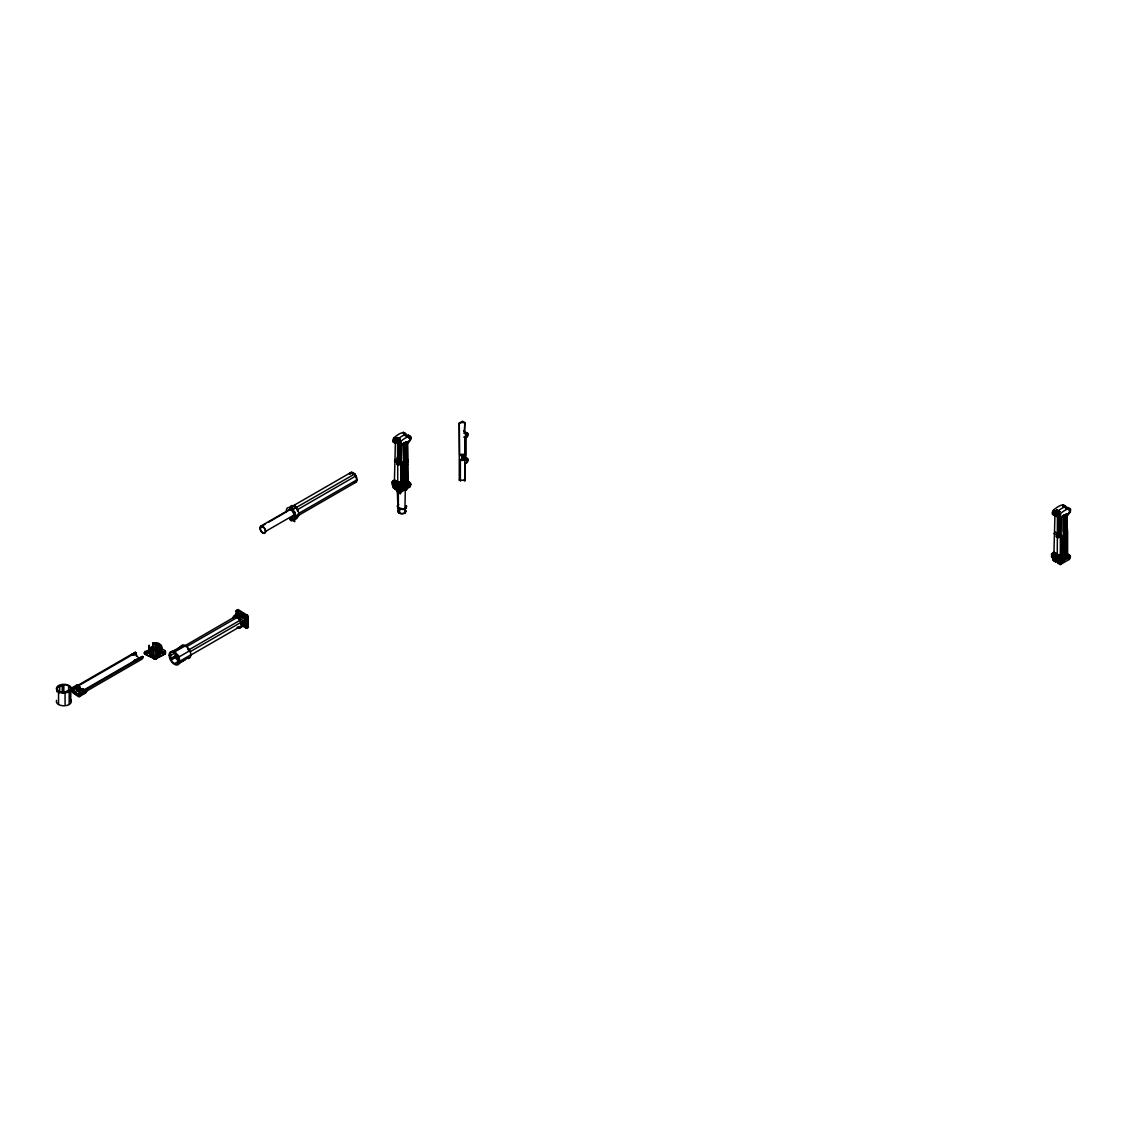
<?xml version="1.0" encoding="UTF-8"?>
<svg xmlns="http://www.w3.org/2000/svg" width="1127" height="1127" viewBox="0 0 1127 1127"><rect width="100%" height="100%" fill="white"/><g stroke="black" fill="none" stroke-linecap="round" stroke-linejoin="round"><path stroke-width="1.5" d="M393.154 483.539L393.112 486.949A3.015 1.733 -60 0 0 394.253 488.414L400.832 492.217L409.693 487.103A3.015 1.733 -60 0 0 410.834 484.328A3.015 1.733 -60 0 0 409.693 482.863L407.861 481.807L406.734 482.469A3.761 2.169 -60 0 0 406.002 485.004L404.537 484.159L404.537 486.272A3.62 2.085 0 0 1 405.114 488.794A3.62 2.085 0 0 1 401.029 489.78M1052.688 555.865L1052.66 559.274A3.015 1.733 -60 0 0 1053.787 560.739L1055.689 561.838L1057.563 560.753M1057.38 558.569L1059.281 559.668L1059.239 563.077A3.015 1.733 -60 0 0 1060.38 564.542L1069.241 559.429L1067.41 558.372L1065.536 559.443L1062.606 557.752M402.339 488.597L402.198 485.427M401.606 487.963C400.677 486.906 404.79 484.878 406.424 483.356L406.368 442.517M1061.38 560.781L1061.24 557.696L1059.676 557.33L1061.648 560.781L1061.775 557.696L1064.663 557.499L1065.959 555.681L1065.297 514.504L1064.437 515.278L1064.437 531.761L1065.649 533.451L1065.536 556.738M403.776 485.934L406.002 487.118L405.988 465.183M395.38 489.062L395.295 486.653L397.606 485.173M397.944 490.541L398.056 487.822M188.772 657.435L177.812 664A6.734 3.888 60 0 1 171.079 660.112L170.416 652.603L181.391 646.391A6.734 3.888 60 0 1 182.377 646.095M402.395 485.483L402.339 488.174L404.537 486.272M1059.422 557.935L1057.774 556.766L1056.901 557.414M406.241 448.321L406.734 441.728L407.72 442.855L407.72 460.76M1065.55 523.956L1066.269 514.053L1067.255 515.18L1067.255 533.085M401.451 488.174C403.212 491.217 402.677 479.665 402.1 488.456M1062.55 557.118L1061.254 560.964L1062.296 557.471M402.578 485.568L402.424 488.526M1062.127 557.893L1061.648 560.992M151.398 652.66C148.595 648.504 151.948 655.999 150.652 650.927M159.696 647.87C158.935 643.799 157.329 649.18 159.78 647.616M159.386 646.644C161.936 647.462 158.977 647.476 158.174 646.771M401.973 485.258C396.619 485.385 401.297 488.033 400.226 486.892M400.043 487.47L400.761 486.85C399.071 486.512 400.987 484.582 404.199 485.582L404.044 442.488M1063.592 506.671L1063.254 505.924M1060.042 558.386L1058.802 559.696L1059.958 558.02L1057.38 556.893M1065.424 507.728C1065.311 505.812 1062.888 509.15 1064.761 505.784L1062.888 504.755A21.934 12.665 -60 0 0 1053.506 510.165A3.015 1.733 -60 0 0 1052.379 512.94L1052.379 514.208L1054.942 515.687L1057.83 514.645L1057.365 513.588M1060.31 559.274L1060.197 559.64M410.129 439.051C407.65 438.192 412.581 436.304 409.974 440.432L407.72 443.277L409.974 440.432L400.155 446.109L397.592 444.63L397.592 443.362A3.015 1.733 -60 0 1 398.733 440.587L400.254 439.234L397.324 437.544L395.802 438.896A3.015 1.733 -60 0 0 394.661 441.671L394.661 442.939M1058.746 514.123L1058.338 510.714A21.934 12.665 -60 0 1 1064.677 507.051L1063.226 506.192L1069.509 508.531A3.015 1.733 -60 0 1 1070.65 509.996A3.015 1.733 -60 0 1 1069.509 512.771L1067.255 515.602L1069.509 512.771C1072.059 508.7 1067.199 510.517 1069.664 511.376M1061.648 560.781L1062.24 557.541L1064.663 557.499L1064.663 531.634L1063.733 531.226M84.314 690.541A4.452 2.564 60 0 0 84.426 689.668L82.553 688.597C80.735 691.527 79.087 686.864 76.594 685.991L75.678 686.526C86.187 691.71 72.706 693.161 78.397 688.47M82.553 688.597L81.214 690.02L80.186 689.569M84.37 691.654L84.497 690.555L81.82 689.02M236.078 616.004L236.135 610.651L237.121 610.087L246.08 615.201L247.475 617.61L247.292 628.246L241.784 625.865L238.248 627.852L237.05 627.345M236.74 611.426C242.474 614.708 231.641 610.848 239.093 611.51M245.348 616.384L247.517 617.187L246.813 615.356L246.714 617.596L245.447 616.863L246.996 615.441M244.446 624.288C245.052 615.567 241.671 628.162 246.235 623.245C248.349 615.257 236.078 609.059 233.176 617.934M245.376 626.119L246.08 627.598L247.517 627.119L246.996 625.372L245.376 626.119L246.813 625.302M236.078 611.045L238.036 609.552L247.982 615.722L248.334 627.415L247.362 627.978L244.122 626.175M289.653 517.744L290.033 519.533A1.86 1.071 60 0 0 291.907 520.604L292.287 519.265L293.274 519.35A6.523 3.761 60 0 0 295.147 513.574A6.523 3.761 60 0 0 289.385 507.502A6.523 3.761 60 0 0 286.512 512.221M289.808 507.559A6.523 3.761 60 0 1 296.57 508.235A6.523 3.761 60 0 1 297.528 517.166L293.753 518.42L293.358 519.758A1.86 1.071 60 0 1 292.09 519.42M288.103 510.869L288.878 509.784C292.217 508.516 295.189 513.475 293.837 516.321M402.719 485.667L402.424 488.315L402.973 484.948M1061.958 560.344L1062.409 556.823M402.226 488.639L402.86 485.089M1062.409 557.414L1061.873 560.922M398.676 465.141L397.211 464.282L398.62 459.309L397.465 458.647L399.522 457.463L400.677 458.125M399.874 462.126L398.676 463.972L397.211 463.127M402.973 484.638L402.466 488.09L403.001 484.793M1062.507 556.963L1061.873 560.711M406.016 484.385L406.326 483.103C409.073 479.989 410.101 484.976 407.171 481.074L408.636 481.905M1062.028 557.64L1062.606 557.33C1060.31 560.189 1064.311 561.471 1060.507 560.866M394.253 488.414L394.478 486.977M401.705 487.808C404.776 488.357 399.86 489.78 400.832 492.217A3.015 1.733 -60 0 1 399.705 490.752L397.803 489.653L397.437 487.752M1053.787 560.739L1054.013 559.302M1060.606 563.106C1058.112 562.218 1063.071 560.457 1060.38 564.542L1058.478 563.444A3.015 1.733 -60 0 1 1057.337 561.979L1056.971 560.077M401.973 445.052L401.015 483.652L394.436 479.848L392.013 482.088L392.013 484.624L394.647 486.146C397.197 483.553 393.971 481.807 394.901 484.695M1061.507 517.392L1060.563 555.977L1053.97 552.174L1051.561 554.414L1051.561 556.949L1054.196 558.471C1056.703 555.907 1053.463 554.174 1054.435 557.034M85.835 690.71A5.48 3.17 60 0 0 85.962 689.625L86.765 690.09A6.621 3.832 60 0 1 85.398 693.119L78.904 696.866L72.846 692.711A6.621 3.832 60 0 1 71.48 688.104L77.397 684.681L78.2 685.146L132.098 654.026L132.972 654.533L135.226 652.223L135.958 652.646A4.452 2.564 60 0 0 139.114 658.098L142.988 656.703A5.48 3.17 60 0 1 141.847 659.21L84.821 692.133A5.48 3.17 60 0 0 85.441 691.569M79.313 687.949L80.003 687.118L78.129 686.033L132.831 654.449L133.704 654.956L135.958 652.646M135.705 659.732C136.874 659.619 136.494 660.929 135.846 660.816M401.705 488.963C398.366 490.766 408.988 488.414 403.522 486.202M1061 561.232C1059.07 563.768 1068.776 559.513 1062.31 558.344M85.962 689.625L142.988 656.703M146.045 653.702C149.708 651.138 143.692 650.871 146.566 652.716M149.525 654.012L148.651 652.124L149.116 645.362L149.525 654.012C161.499 664.212 167.74 638.981 152.694 643.221C154.977 653.773 130.817 650.138 154.667 658.196C159.611 657.379 172.487 651.645 160.865 648.842M148.651 652.124L149.525 650.237M156.174 657.252C153.765 657.126 153.934 659.605 156.174 658.309C157.625 655.449 152.131 656.886 155.174 657.689M156.174 658.309L155.174 657.548M161.696 646.673L161.147 653.547M162.781 651.97C166.092 654.435 163.161 648.913 162.781 653.336M164.049 651.547C164.387 656.421 165.472 651.096 162.781 653.026M407.016 462L406.269 460.45M398.676 504.445L397.31 506.347L397.972 507.812L397.31 491.133M397.831 507.192L397.93 504.995M405.819 465.423L405.819 484.638L404.213 484.695L406.269 482.68M406.636 506.347L405.974 507.812L406.467 505.643M1065.649 555.681L1063.578 557.752M292.076 510.404L292.428 508.953L290.583 509.545L291.541 508.446L289.484 509.587M403.043 509.503L406.002 507.685L403.043 509.503L399.155 508.46L399.522 511.207L398.31 507.967L398.676 512.827M135.268 660.577L134.24 660.577L135.198 661.31M405.819 435.656L405.185 434.754A21.934 12.665 -60 0 0 398.803 438.375M395.549 487.315L395.676 488.259M397.239 485.328L397.239 486.174M1057.675 514.954L1057.675 515.8M1053.196 558.541L1053.196 559.386M1068.072 556.09L1066.734 557.062L1067.959 555.442M404.551 435.543L405.213 433.458L403.353 432.416A21.934 12.665 -60 0 0 393.971 437.839A3.015 1.733 -60 0 0 392.83 440.615L392.83 441.883L395.394 443.362L397.211 442.305M1061.775 560.133C1063.212 557.795 1064.55 562.458 1061.507 561.697M398.423 488.287L398.423 490.048M79.425 695.26L80.327 694.641M77.143 690.823L78.989 689.71M77.453 691.147L79.299 690.034M79.876 689.245L80.637 688.766L80.045 687.526M80.806 690.259L80.905 689.541L83.581 691.09L84.497 690.555M235.698 616.004L238.515 613.652M245.996 623.752L240.319 627.669L238.248 627.852M240.319 627.669L246.235 623.245M408.467 437.811L408.622 436.388M399.493 489.273L399.606 488.188M1058.816 515.307L1059.014 514.377M406.002 489.794L407.861 486.047A3.015 1.733 -60 0 0 408.58 484.934M397.831 441.249L398.394 443.629M1063.071 558.527L1062.028 560.189M394.436 479.848L395.38 442.925M399.592 445.461L399.592 461.985L398.634 465.366L396.803 464.31L396.803 462.577L397.761 460.929L397.761 442.756L398.789 442.038M393.915 487.216L393.915 483.187L396.338 480.947L396.338 485.173L397.718 485.976M396.704 487.329L396.704 484.793L399.113 482.553L399.113 485.371M401.015 483.652L398.606 485.892L398.606 488.428M406.002 484.793L403.438 485.427L406.002 486.906L408.566 484.399M1053.97 552.174L1054.928 515.25M1059.422 536.973L1058.183 537.692L1056.351 536.635L1057.309 533.254L1054.928 531.888M1058.183 537.692L1059.141 534.311L1061.507 535.691M1053.463 558.048L1053.463 555.512L1055.872 553.272L1055.872 557.499L1057.126 557.231M1058.873 560.358L1059.225 561.119L1056.238 559.654L1056.971 555.85L1058.662 554.878L1058.662 559.105L1060.014 558.95A3.761 2.169 -60 0 1 1060.338 560.246L1060.338 562.359M1060.563 555.977L1058.14 558.217L1058.14 560.753M1057.267 556.893L1057.422 514.898M405.692 435.895L406.354 434.923M408.622 437.586L409.284 436.614A3.015 1.733 -60 0 0 408.143 435.149L406.622 435.557C401.282 433.486 405.734 434.205 404.663 435.29M398.394 442.164L398.296 441.263M392.816 482.159L392.816 483.624M1053.181 511.743L1053.181 513.208M1058.873 561.824L1059.225 561.119L1057.337 559.865M294.316 505.53L296.5 507.53L294.316 505.53L293.062 506.248M295.26 519.406L297.415 517.392L295.26 519.406L293.429 518.35M402.494 487.864C407.03 487.047 398.845 491.569 401.522 488.019M144.862 652.618L145.172 653.984L155.174 659.281L165.472 653.745L165.162 651.321M149.116 648.743L152.694 646.602M160.823 651.941L157.442 653.223L160.823 651.941L160.823 654.012M401.071 488.076L401.451 488.893M401.522 488.315L401.071 485.089L401.832 488.456M405.551 508.39L406.467 507.037M1065.536 534.508L1065.818 532.789L1063.367 531.324L1063.367 516.42M1061.014 560.626L1060.042 561.345L1061.24 561.288M238.375 616.962L240.502 617.103M400.719 486.765L400.508 490.076M290.541 509.545L291.541 508.446M393.816 439.22L393.816 440.854M401.17 489.484L400.141 490.499L401.057 490.78M1057.943 514.49L1058.816 514.109M1057.605 558.414L1057.929 556.808M1057.661 556.963L1063.733 557.907L1063.578 514.828M82.454 689.301L81.214 690.02M246.475 625.33L247.517 627.119M246.602 627.64L245.714 625.809M1069.509 512.771L1059.69 518.434L1057.14 516.955L1057.14 515.687A3.015 1.733 -60 0 1 1058.267 512.912L1059.789 511.559L1056.872 509.869L1055.337 511.221A3.015 1.733 -60 0 0 1054.21 513.997L1054.21 515.264M1059.789 511.559L1058.267 512.912L1060.141 513.954A21.934 12.665 -60 0 1 1069.509 508.531L1069.481 509.827M291.329 509.869L292.428 508.953M404.663 486.85L402.86 488.076M1064.198 559.189L1062.409 560.415M405.551 442.446L404.044 443.32M398.38 510.221A4.142 2.395 0 0 0 398.38 512.616L399.902 513.489A4.142 2.395 0 0 0 404.903 513.109L406.1 511.419A4.142 2.395 0 0 0 404.903 509.728M1057.661 533.437L1059.69 532.395L1059.324 517.547M400.592 442.897C398.704 446.278 402.846 443.08 400.592 441.615A21.934 12.665 -60 0 1 409.974 436.205A3.015 1.733 -60 0 1 411.101 437.727A3.015 1.733 -60 0 1 409.974 440.558M1067.452 508.911L1068.283 508.826M1060.141 515.222C1058.267 518.659 1062.338 515.321 1060.141 513.954A3.015 1.733 -60 0 0 1058.957 516.744L1058.957 518.011M401.832 488.667L401.451 485.3L400.818 485.836L400.818 463.606L403.128 463.606L403.128 485.836M1061.507 557.583L1059.281 557.907M57.125 692.02L57.026 687.921L63.859 684.737A6.734 3.888 0 0 1 70.578 688.625L70.381 701.403M393.999 439.093L393.999 437.811L400.254 439.234M403.691 434.332L405.213 433.458A3.015 1.733 -60 0 1 406.255 435.726M398.761 440.558L400.592 441.615L398.733 440.587L400.254 439.699M408.101 435.163L409.974 436.205L409.932 437.501M291.189 506.953L351.624 472.058L354.836 473.918L355.977 475.89A5.48 3.17 60 0 1 354.23 482.37M290.076 509.658L290.076 508.333L291.541 507.488M290.527 508.249L292.147 509.827L290.527 508.249L294.26 506.192M290.527 508.883L291.611 508.249M260.746 526.14L289.287 509.658M260.999 526.591L265.507 523.999M268.508 522.266L285.004 512.729M291.329 509.362L292.428 508.728M260.252 528.225A3.578 2.057 60 0 1 264.042 527.887A3.578 2.057 60 0 1 264.042 532.944A3.578 2.057 60 0 1 260.252 528.225L263.267 526.492M296.866 507.009L293.893 508.84L354.836 473.918M265.676 531.352L294.232 514.87M289.709 518.716L291.16 517.8M298.19 513.729L357.104 479.708L356.371 479.285M289.991 519.448C295.64 521.294 286.131 517.687 291.851 518.49L291.851 517.18C295.373 517.223 293.724 512.024 291.851 510.672L291.851 509.362L290.076 508.333M295.584 516.081L298.88 514.18M396.915 458.323L399.338 457.562M355.977 482.215L297.049 516.236A5.48 3.17 60 0 0 297.627 515.687M290.963 519.885L292.626 519.124M464.789 457.041L466.987 458.309A3.015 1.733 -60 0 1 468.128 459.83A3.015 1.733 -60 0 1 466.987 462.662L465.127 463.62L464.761 480.736A3.099 1.789 0 0 0 460.365 480.736L459.267 480.102L459.267 423.048L462.45 421.216L464.831 422.583L464.409 433.388L464.831 422.583M290.963 520.519L293.753 518.913M399.338 457.773L397.465 458.435M292.245 520.125L293.71 519.279L291.935 520.561M401.099 460.281L398.972 461.507L398.972 459.605L401.17 458.337M398.972 460.661L400.578 459.731M398.296 443.982L398.113 463.676M401.973 462.155L404.424 462.662L406.467 461.478L405.466 460.605A3.62 2.085 0 0 0 403.776 458.252M402.902 462.084C401.395 464.409 405.988 466.508 404.607 462.76L406.283 461.788M405.156 463.084L407.565 462.112A2.282 1.324 0 0 1 405.523 463.296L405.114 485.173L403.804 485.004M406.467 463.803L407.565 464.437A2.282 1.324 0 0 1 405.523 465.62L405.34 462.972M464.409 433.388L466.987 432.965A3.015 1.733 -60 0 1 468.128 434.473A3.015 1.733 -60 0 1 466.987 437.304L463.76 437.149M392.745 485.047L395.013 485.934L395.013 488.047A3.015 1.733 -60 0 0 396.155 489.512M400.508 490.287L400.508 493.668L397.93 492.485L396.084 489.47L397.761 488.709M409.693 482.863L408.087 483.793L408.087 460.126L405.523 458.224M404.973 487.287L402.973 488.23M406.002 487.118L407.861 486.047L406.368 490.287L406.185 486.808M459.267 423.048L459.633 454.956L461.831 456.224L465.493 454.956L465.493 433.825M460.365 480.736L460.365 459.605L461.831 460.45L464.761 459.605L464.761 480.736M464.887 437.417L464.887 458.534L466.987 458.309M57.026 687.921L57.125 688.625A6.734 3.888 0 0 0 63.859 692.513L70.691 689.315M73.861 687.569L74.382 690.161L73.48 690.682L72.945 688.104L73.861 687.569L76.509 689.513M72.945 688.949L73.678 688.527A4.55 2.634 60 0 0 76.904 694.105L76.171 694.528A4.55 2.634 60 0 1 72.945 688.949L71.48 688.104M73.086 689.358L73.988 688.822M75.805 687.78L76.594 685.991M76.537 689.118L78.355 688.062M79.27 687.54L80.003 687.118M76.636 689.949L78.524 688.907M79.439 688.372L80.172 687.949M74.1 691.992L75.016 691.471L78.355 694.641M76.904 690.372L78.721 689.33M79.637 688.794L80.369 688.372M77.819 691.33L81.271 689.33M75.833 692.668L75.284 693.936L78.51 695.782M75.143 693.415L76.058 692.894M78.172 691.569L82.581 689.02M75.284 693.936L76.199 693.401M158.217 646.56L159.161 645.841M82.792 690.612L139.128 658.083A4.452 2.564 60 0 0 142.256 656.28M158.217 647.011L158.935 646.588M76.171 694.528A4.55 2.634 60 0 0 79.383 692.668L81.764 692.133L79.087 690.597L78.481 691.598M158.301 647.264L159.034 646.842M158.428 647.518L159.161 647.095M159.527 646.884L160.259 646.461M158.611 647.729L159.344 647.307M159.625 647.152L160.358 646.729M158.822 647.912L160.428 646.997M160.457 647.236L159.048 648.039L159.048 649.885L160.654 652.124M79.482 696.542A6.621 3.832 60 0 0 80.848 693.514L86.765 690.09M159.386 648.18L160.358 647.616M459.267 480.102L460.563 479.355M158.513 654.674L160.654 653.435L160.471 645.856L157.907 643.926L152.694 643.221M237.473 610.242L238.389 609.707M236.839 611.059L238.389 610.468M236.839 611.905L238.755 610.792M237.107 612.37L238.389 612.158L237.473 612.694M170.416 652.956L174.84 650.406M177.784 648.701L180.729 646.659M233.064 617.061L239.473 613.356M183.87 646.391L240.586 613.468M174.446 652.04L185.561 645.63M233.796 616.37L237.05 616.694C239.333 613.468 242.08 618.061 238.375 616.399M240.192 614.891C239.304 617.681 237.219 613.75 241.784 613.976M170.247 655.745L174.657 653.195M186.251 646.884L238.642 616.624M237.05 616.694L238.248 617.568L242.967 614.849M170.416 658.746L174.84 656.196M238.248 617.568L239.361 618.737L244.08 616.018M246.08 615.201L246.996 614.68M170.416 659.098L174.84 656.548M245.447 616.863L247.362 615.765M171.079 660.112L176.967 656.717M188.998 649.772L240.023 620.315M239.361 618.737L240.319 620.146L245.038 617.413M245.714 617.328L247.63 616.23M246.08 617.652L247.729 616.708M246.602 617.709L247.63 617.075M178.46 663.747L178.46 657.252L188.772 651.293M247.475 617.61L248.391 617.089M234.317 617.272A5.48 3.17 60 0 1 239.797 620.442L240.939 622.414L245.771 618.934M190.139 651.744L245.94 619.512M244.446 621.526L246.235 620.498M244.601 622.992L246.39 621.963M174.446 663.662L178.855 661.112A6.621 3.832 60 0 1 175.516 657.548L174.953 651.815M179.756 661.239L190.872 654.815M190.139 655.449L245.658 623.4L245.658 619.681M239.361 627.964L245.771 624.259M177.812 664L185.166 659.746M245.376 626.556L247.179 625.513M245.559 627.049L247.517 625.922M245.897 627.457L247.701 626.415M246.264 627.683L247.701 626.851M246.08 628.359L246.996 627.824M247.475 627.556L248.391 627.021M1063.226 506.671L1064.761 505.784A3.015 1.733 -60 0 1 1065.578 508.784M1053.111 514.63L1055.337 515.462M1057.873 517.378L1060.098 518.209L1059.943 516.997M1056.351 536.635L1058.366 536.537L1057.267 537.17M1059.662 535.564L1062.662 535.931L1062.662 558.161L1060.366 558.161L1060.366 535.931M1052.294 557.372L1054.562 558.259L1054.562 560.373A3.015 1.733 -60 0 0 1055.689 561.838M1069.241 559.541A3.015 1.733 -60 0 0 1070.368 556.71A3.015 1.733 -60 0 0 1069.241 555.188L1067.41 554.132L1066.269 554.794A3.761 2.169 -60 0 0 1065.536 557.33L1065.536 559.443M1069.241 555.188L1067.621 556.118L1067.621 532.451L1066.269 514.053M1064.071 558.598L1061.141 560.499M1064.508 559.612L1062.507 560.556M404.466 483.553L405.974 482.736C406.579 486.695 396.76 487.287 399.888 482.117M399.296 487.103L400.17 486.653L400.479 487.582M293.837 512.982L295.26 512.32M405.114 464.197L403.79 464.704M1063.339 557.33L1061.775 557.696M403.522 484.371L404.565 483.948M405.072 487.752L403.001 488.385M1064.621 560.077L1062.55 560.711M170.416 652.603L171.079 652.35A6.734 3.888 60 0 1 177.812 656.224L178.46 657.252M289.695 507.812L290.498 507.573M238.022 610.369L238.022 611.834M243.714 624.302L244.517 624.048M245.038 624.95L242.967 625.133M239.797 626.781L238.065 626.936M81.609 693.894L82.426 693.64M403.691 433.867L405.213 433.458M1063.226 506.192L1064.761 505.784M400.043 487.258L400.761 487.061M404.973 488.216L402.973 488.54M1064.508 560.542L1062.507 560.866M404.17 443.784L401.973 443.644M403.79 485.667L403.79 463.436L401.973 463.507M404.466 484.328L406.269 484.018L406.269 465.197M402.24 485.371L403.269 485.23M152.694 648.673L153.483 648.49L153.483 643.038M148.651 646.673C147.736 651.519 161.612 650.321 155.174 649.842A5.48 3.17 0 0 1 149.68 646.673M1062.578 515.898L1063.578 515.659M1063.339 558.006L1063.339 535.776L1061.507 535.832M1064.015 556.653L1065.818 556.344L1065.818 532.789M1061.254 560.443L1060.972 559.344M396.338 485.173L397.592 484.892M399.113 486.779L400.465 486.625A3.761 2.169 -60 0 1 400.803 487.921L400.803 490.034M1057.267 558.302L1058.619 558.147M1060.225 557.569L1061 557.64L1061.38 560.992M136.212 660.028L136.212 660.915M404.663 488.653L402.86 488.681M1064.198 560.978L1062.409 561.007M392.999 481.962L392.013 482.088L393.915 483.187M399.578 485.765L396.704 484.793M1052.533 554.301L1051.561 554.414L1053.463 555.512M1059.126 558.104L1056.238 557.118M1059.718 561.091L1060.62 561.007M402.902 464.409L403.367 462.042M403.043 485.667L401.297 485.385M401.973 488.681L401.973 463.69M398.676 508.601L397.93 507.685L403.17 508.939M1060.845 557.71L1062.578 557.992M404.17 489.019L402.705 488.808M1063.705 561.345L1062.24 561.133M146.566 652.589L147.567 653.026M407.467 482.469L408.383 482.567M400.93 461.507L398.972 459.605M404.607 462.76L405.34 463.183M404.607 464.873L405.34 465.31M1063.071 561.64L1062.028 561.232M403.522 489.301L402.494 488.893M1059.436 560.499L1060.479 560.711L1059.507 560.189M464.409 422.822L463.634 422.639A4.142 2.395 0 0 0 459.633 423.259M400.677 485.23L401.705 485.371M159.048 649.885L156.597 649.067L156.597 643.616M1065.1 556.879L1065.297 514.504M1060.62 557.414L1061.071 560.64L1061 557.64M464.887 462.774L465.86 463.197M404.044 459.055L405.114 459.295M401.451 485.3L401.606 488.385M1059.789 512.038L1056.872 510.348L1055.337 511.221L1053.506 510.165L1053.548 511.419M1063.705 516.124L1063.339 535.776M1057.309 515.081L1056.872 509.869M1052.379 512.94L1054.21 513.997M1057.14 515.687L1058.957 516.744M1059.69 531.127L1059.929 518.026M1053.97 533.536L1056.351 534.902M1058.183 535.959L1060.563 537.34M1068.537 555.597L1070.368 556.653M1065.057 553.794L1067.621 555.696M1052.294 553.146L1054.816 555.174M1058.873 556.949L1056.971 555.85L1057.605 556.78M1052.66 559.274L1054.562 560.373M1057.337 561.979L1059.239 563.077M466.987 432.965L463.69 431.063A3.015 1.733 -60 0 1 464.789 432.106M464.831 432.514L468.128 434.416M465.93 458.506L468.128 459.774M409.284 436.614L411.101 437.67M405.269 443.15L404.903 459.422M393.971 437.839L395.802 438.896M464.028 479.891L465.127 480.525M392.83 440.615L394.661 441.671M397.592 443.362L399.423 444.418L399.423 445.686M398.789 457.041L398.423 456.829A2.282 1.324 0 0 0 397.225 457.111M403.79 463.436L403.565 443.446M395.38 459.548L397.761 460.929M399.592 461.985L401.973 463.352M397.577 461.746L399.043 462.591M397.366 462.084L398.831 462.929M394.436 461.197L396.803 462.577M398.634 463.634L401.015 465M408.453 481.821L407.171 481.074L409.101 482.99M410.834 484.328L409.002 483.272A3.015 1.733 -60 0 0 407.861 481.807M406.988 482.314L408.087 483.37M407.678 485.934L409.693 487.103M392.745 480.82L395.281 482.849M399.338 484.624L397.437 483.525L398.056 484.455M398.606 484.962L400.508 486.061M398.986 485.695L400.367 486.498M395.492 486.343L399.705 488.639L399.705 490.752M395.394 486.498L399.338 488.85L399.733 487.343L400.677 489.372M395.295 486.653L397.859 488.132M395.211 486.822L397.704 488.456M395.07 487.146L397.634 488.625M394.999 487.315L397.563 488.794M394.957 487.484L397.479 489.118M394.873 487.808L397.437 489.287L393.112 486.949M394.83 488.273L397.394 489.752M291.639 518.617L293.4 519.632M133.634 653.139L134.367 653.561M140.664 657.196L141.396 657.619M133.634 653.406L134.367 653.829M140.607 657.435L141.34 657.858M133.578 653.674L134.31 654.097M140.509 657.675L141.241 658.098M133.479 653.942L134.212 654.364M140.368 657.914L141.1 658.337M133.338 654.181L134.071 654.604M140.199 658.14L140.917 658.562M133.169 654.378L133.902 654.801M140.002 658.323L140.734 658.746M132.098 654.026L133.704 654.956M139.128 658.083L140.523 658.901M132.253 654.449L133.31 655.055M139.184 658.436L140.157 658.999M83.694 692.795L84.835 693.457M72.945 688.104L73.678 688.527M79.383 692.668L80.848 693.514M408.805 482.046L407.171 481.074L409.087 482.708M408.932 482.229L407.171 481.074L409.031 482.455M292.428 519.04L291.696 517.941M406.368 486.906L406.467 487.061A4.663 2.691 0 0 1 400.761 490.358M397.465 507.037L398.38 508.39M177.587 658.027L176.15 655.52M396.084 489.47L397.93 492.485L397.535 490.315L400.508 493.668M397.465 505.643L397.972 506.572M398.268 490.738L399.634 493.457M296.626 516.617L296.964 517.335M294.795 517.673L295.133 518.392M240.319 620.146L241.051 621.667M74.382 690.161L75.016 691.471M1059.281 559.668L1060.225 561.697M404.17 458.788L404.973 460.52M396.803 489.893L397.93 492.485M397.535 490.315L398.676 493.034M76.721 687.245L77.115 688.583M400.31 486.808L400.494 487.512M1057.365 533.451L1057.056 536.875M161.696 652.124L160.823 644.785M70.353 699.515A6.734 3.888 0 0 1 70.578 700.529L70.691 701.219M398.676 508.249L399.043 513.109M400.409 444.658L400.55 445.869M406.734 441.728L407.565 482.652M1066.734 514.461L1067.1 554.977M407.199 442.122L407.565 459.407M1066.156 507.897L1067.692 507.474A3.015 1.733 -60 0 1 1068.819 508.939M1065.1 515.701L1065.1 532.254M1062.888 506.023L1062.93 504.727A3.015 1.733 -60 0 1 1064.043 505.981M1061.507 536.015L1061.507 561.007M1059.662 517.363L1059.69 535.888M1059.141 517.786L1059.281 535.987M1058.366 532.902L1058.366 536.396M1057.83 516.307L1057.661 536.931M1057.492 533.663L1057.492 537.156M465.86 437.854L465.86 458.971M463.296 456.224L463.296 460.45M463.084 456.125L463.084 460.351M462.831 456.069L462.831 460.295M462.563 456.055L462.563 460.281M462.295 456.069L462.295 460.295M462.042 456.125L462.042 460.351M461.831 456.224L461.831 460.45M405.65 441.84L405.762 462.042M405.551 441.714L405.551 459.929M405.523 463.296L405.523 465.62M405.269 489.653L404.903 513.109M404.424 462.662L404.424 464.986M403.353 433.698L403.381 432.402A3.015 1.733 -60 0 1 404.438 433.275M400.381 445.686L400.381 458.928M400.127 445.038L400.127 463.239M399.775 445.221L399.775 458.224M399.747 482.088L399.747 485.582M399.522 509.094L399.522 513.32M398.352 491.133L398.352 511.419M397.718 464.831L397.718 484.568M397.577 444.869L397.577 461.112M397.324 437.544L397.211 442.432M240.361 615.891L240.361 617.455M240.192 615.736L240.192 616.582M239.966 615.666L239.966 616.511M239.699 615.638L239.699 616.483M239.417 615.638L239.417 616.483M239.135 615.68L239.135 616.525M238.868 615.751L238.868 616.596M238.473 617.371L238.642 615.849L238.375 617.244M165.162 652.927L165.162 653.984M164.781 651.97L164.781 653.336M164.514 651.702L164.514 653.604M163.514 651.547L163.514 652.603M163.049 651.702L163.049 653.604M161.471 645.701L161.471 653.096M160.471 645.856L160.471 651.307M159.921 645.095L159.921 650.547M159.78 652.716L159.78 654.787M159.048 644.433L159.048 646.264M158.428 653.308L158.428 655.379M157.907 643.926L157.907 649.377M157.442 649.842L157.442 655.618M156.864 650.307L156.864 655.759M156.554 657.9L156.554 658.957M155.906 656.675L155.906 658.577M155.441 656.52L155.441 658.731M155.174 643.503L155.174 648.955M155.174 650.434L155.174 655.886M154.906 656.52L154.906 658.731M154.441 656.675L154.441 658.577M154.174 656.942L154.174 658.309M153.779 657.9L153.779 658.957M153.483 650.307L153.483 655.759M152.892 643.503L152.892 648.955M151.906 649.927L151.906 655.379M150.553 649.335L150.553 651.181M150.553 652.956L150.553 654.787M149.116 645.362L149.116 650.814M148.877 645.701L148.877 653.096M147.567 651.97L147.567 653.336M147.299 651.702L147.299 653.604M146.834 651.547L146.834 652.603M146.299 651.547L146.299 652.603M145.834 651.702L145.834 653.604M145.566 651.97L145.566 653.336M145.172 651.321L145.172 652.378M145.172 652.927L145.172 653.984M136.578 659.549L136.578 660.816M136.353 659.45L136.48 660.873M136.085 659.436L135.958 660.873M135.015 660.337L135.113 661.239M134.747 660.267L134.747 661.155M134.493 660.295L134.493 661.197M134.31 660.408L134.31 661.31M70.578 688.625L70.578 700.529M69.17 691.682L69.17 704.516M68.62 685.878L68.62 690.978M65.07 692.57L65.07 704.474M63.859 684.737L63.859 693.246M62.647 684.681L62.647 693.175M62.351 684.85L62.351 693.359M59.646 686.202L59.646 692.992M58.548 691.682L58.548 704.516M57.322 687.752L57.322 691.147M70.353 699.289A7.509 4.339 0 0 1 64.831 705.756A7.509 4.339 0 0 1 56.604 700.332M136.367 656.041A5.48 3.17 60 0 1 135.747 654.759M135.367 653.463A5.48 3.17 60 0 1 135.226 652.223M78.341 686.385A5.48 3.17 60 0 1 78.2 685.146M77.552 686.174A6.621 3.832 60 0 1 77.397 684.681M80.116 692.246A4.55 2.634 60 0 1 76.904 694.105M152.427 654.872A5.48 3.17 0 0 1 151.286 654.364M150.412 653.702A5.48 3.17 0 0 1 149.877 652.942M159.372 651.476A4.353 2.508 0 0 1 158.935 653.378M158.245 650.349A4.353 2.508 0 0 1 158.935 650.871M151.398 649.687A4.353 2.508 0 0 1 158.245 649.166A4.353 2.508 0 0 1 157.343 653.111M239.037 614.539A5.48 3.17 60 0 1 239.84 614.3M240.769 614.384A5.48 3.17 60 0 1 241.784 614.821M242.784 615.553A5.48 3.17 60 0 1 244.517 617.709M180.433 647.208A7.509 4.339 60 0 1 188.787 648.758A7.509 4.339 60 0 1 188.209 658.591M187.533 648.941A5.593 3.226 60 0 1 188.35 650.138M178.658 655.745A1.817 1.042 60 0 1 178.46 655.308M178.841 659.351A4.55 2.634 60 0 1 175.727 652.885M178.728 658.323A4.55 2.634 60 0 1 176.46 654.378M349.483 474.143A5.48 3.17 60 0 1 355.977 475.89L297.049 509.897A5.48 3.17 60 0 1 297.627 511.207M350.497 474.073A4.452 2.564 60 0 1 351.004 473.608M352.413 473.481A4.452 2.564 60 0 1 353.23 473.833M354.808 475.228A4.452 2.564 60 0 1 356.273 478.285M355.949 480.863A4.452 2.564 60 0 1 355.456 481.328M296.162 516.532A5.48 3.17 60 0 1 295.542 517.11M459.633 454.956A4.142 2.395 0 0 1 465.493 454.956M460.365 459.605A3.099 1.789 0 0 1 461.013 459.323M464.113 459.323A3.099 1.789 0 0 1 464.761 459.605M1067.41 554.132A3.015 1.733 -60 0 1 1068.452 555.005M1068.114 557.259A3.015 1.733 -60 0 1 1067.41 558.372M398.93 491.118A3.015 1.733 -60 0 1 397.803 489.653M399.423 444.418A3.015 1.733 -60 0 1 400.55 441.643M405.114 510.362A3.62 2.085 0 0 1 403.776 513.222A3.62 2.085 0 0 1 398.831 512.461M240.953 624.147L241.558 623.597L240.953 624.147M242.418 623.301L243.08 622.808L242.418 623.301M395.126 441.178C396.295 443.714 397.028 437.741 395.126 441.178M407.115 484.131C408.298 486.667 409.016 480.708 407.115 484.131M408.946 485.188C410.115 487.723 410.848 481.764 408.946 485.188M466.24 435.29C467.423 437.797 468.114 431.909 466.24 435.29M466.24 460.633C467.423 463.155 468.114 457.266 466.24 460.633M1054.675 513.503C1055.858 516.025 1056.52 510.122 1054.675 513.503M1055.027 559.894C1056.196 562.415 1056.915 556.456 1055.027 559.894M1068.495 557.527C1069.678 560.034 1070.354 554.146 1068.495 557.527M407.199 483.215L407.199 484.976L408.523 483.328L407.199 483.215M294.344 519.167L292.513 520.364L294.781 521.674L294.344 519.167M1065.536 535.776L1063.339 537.044L1065.536 535.776M60.097 692.372A7.509 4.339 0 0 0 71.367 688.625A7.509 4.339 0 0 0 60.097 684.864A7.509 4.339 0 0 0 60.097 692.372M243.319 617.117A4.353 2.508 60 0 0 242.573 616.328A4.452 2.564 60 0 1 243.347 617.061M169.135 655.111A7.509 4.339 60 0 0 177.094 665.015A7.509 4.339 60 0 0 177.094 654.393A7.509 4.339 60 0 0 169.135 655.111M259.9 528.014A4.085 2.367 60 0 0 264.225 533.409A4.085 2.367 60 0 0 264.225 527.633A4.085 2.367 60 0 0 259.9 528.014"/></g></svg>
